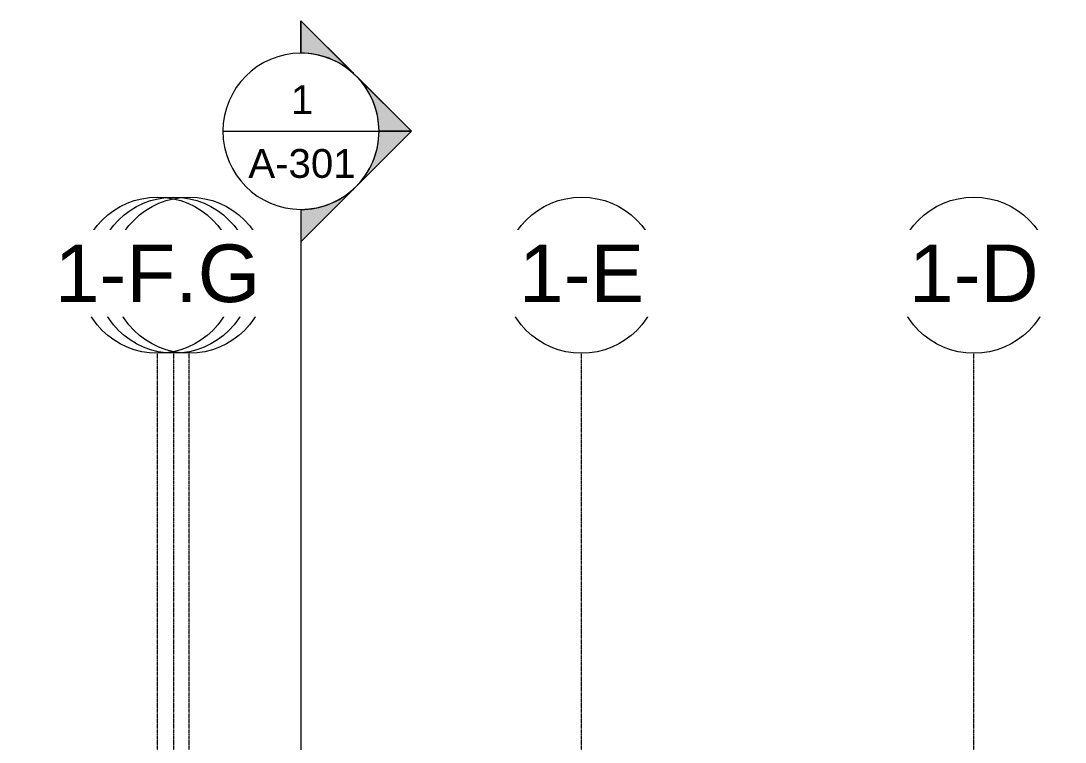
# Model space of a CAD drawing. Header units: inches. Extents: x -23034 to -8448, y -290 to 853.
# Drawn here: x -13764 to -13122, y 410 to 853 of the extents above; entities that cross this region are included whole.
import ezdxf

# ---------------------------------------------------------------- set-up
doc = ezdxf.new("R2010")
doc.units = ezdxf.units.IN
doc.header["$MEASUREMENT"] = 0
doc.linetypes.add('Grid Line 1_2_', pattern=[0.875, 0.5, -0.125, 0.125, -0.125])
for name, color, linetype, lineweight in [('G-ANNO-SYMB', 111, 'Continuous', 9), ('S-GRID', 1, 'Continuous', 9), ('S-GRID-IDEN', 1, 'Continuous', 9)]:
    doc.layers.add(name, color=color, linetype=linetype, lineweight=lineweight)
doc.styles.add('Arial', font='arial.ttf', dxfattribs={"height": 35.407186})
doc.styles.add('Arial_1', font='arial.ttf', dxfattribs={"height": 17.703593})

# ---------------------------------------------------------------- blocks, each defined once
blk = doc.blocks.new('Grid - Grid Head - Circle-14747-Section 5')
at = {"layer": 'S-GRID-IDEN'}
blk.add_circle((21143.8, 696.66), 48, dxfattribs=at)
blk = doc.blocks.new('Section - Section Head - Filled-1526-Section 5')
at = {"layer": 'G-ANNO-SYMB'}
h = blk.add_hatch(color=256, dxfattribs=at)
edge = h.paths.add_edge_path(flags=0)
edge.add_arc((22059.83, 593.16), 48.06, 47.9216, 90)
edge.add_line((22059.83, 641.22), (22059.83, 661.04))
edge.add_line((22059.83, 661.04), (22092.04, 628.83))
h = blk.add_hatch(color=256, dxfattribs=at)
edge = h.paths.add_edge_path(flags=0)
edge.add_line((22093.77, 627.1), (22127.72, 593.16))
edge.add_line((22127.72, 593.16), (22107.83, 593.16))
edge.add_arc((22059.83, 593.16), 48, 360, 405)
h = blk.add_hatch(color=256, dxfattribs=at)
edge = h.paths.add_edge_path(flags=0)
edge.add_arc((22059.83, 593.16), 48, 315, 360)
edge.add_line((22107.83, 593.16), (22127.72, 593.16))
edge.add_line((22127.72, 593.16), (22093.77, 559.22))
h = blk.add_hatch(color=256, dxfattribs=at)
edge = h.paths.add_edge_path(flags=0)
edge.add_line((22092.04, 557.48), (22059.83, 525.27))
edge.add_line((22059.83, 525.27), (22059.83, 545.09))
edge.add_arc((22059.83, 593.16), 48.06, 270, 312.0784)
for p, q in [((22127.72, 593.16), (22059.83, 661.04)), ((22059.83, 641.16), (22059.83, 661.04)), ((22092.04, 628.83), (22059.83, 661.04)), ((22059.83, 661.04), (22059.83, 641.22)), ((22127.72, 593.16), (22093.77, 627.1)), ((22127.72, 593.16), (22059.83, 525.27)), ((22093.77, 559.22), (22127.72, 593.16)), ((22107.83, 593.16), (22127.72, 593.16)), ((22127.72, 593.16), (22107.83, 593.16)), ((22059.83, 525.27), (22092.04, 557.48)), ((22059.83, 545.16), (22059.83, 525.27)), ((22059.83, 545.09), (22059.83, 525.27))]:
    blk.add_line(p, q, dxfattribs=at)
for radius, start, end in [(48, 90, 270), (48.06, 47.9216, 90), (48, 270, 90), (48, 360, 45), (48, 315, 360), (48.06, 270, 312.0784)]:
    blk.add_arc((22059.83, 593.16), radius, start, end, dxfattribs=at)

msp = doc.modelspace()

# ---------------------------------------------------------------- linework, layer by layer
at = {"layer": 'G-ANNO-SYMB'}
for p, q in [((-13639.83632, 785.15708), (-13543.83632, 785.15708)), ((-13591.83632, 737.15708), (-13591.83632, -79.66081))]:
    msp.add_line(p, q, dxfattribs=at)
at = {"layer": 'S-GRID', "linetype": 'Grid Line 1_2_'}
for p, q in [((-13680.05612, -132), (-13680.05612, 648.65882)), ((-13670.05612, -132), (-13670.05612, 648.65882)), ((-13660.55612, -132), (-13660.55612, 648.65882)), ((-13419.30612, -132), (-13419.30612, 648.65882)), ((-13419.30612, -132), (-13419.30612, 648.65882)), ((-13178.05612, -132), (-13178.05612, 648.65882)), ((-13178.05612, -132), (-13178.05612, 648.65882))]:
    msp.add_line(p, q, dxfattribs=at)

# ---------------------------------------------------------------- block references
at = {"layer": 'S-GRID-IDEN'}
for p in [(-34804.35893, 0), (-34563.10893, 0), (-34321.85893, 0)]:
    msp.add_blockref('Grid - Grid Head - Circle-14747-Section 5', p, dxfattribs=at)

# ---------------------------------------------------------------- texts
at = {"layer": 'G-ANNO-SYMB', "attachment_point": 2, "line_spacing_factor": 0.938532, "style": 'Arial_1'}
for s, insert, char_height, width in [('1', (-13591.22158, 813.49532), 17.70359, 16.416), ('A-301', (-13591.22158, 774.22284), 17.703593, 78.624)]:
    msp.add_mtext(s, dxfattribs=dict(at, insert=insert, char_height=char_height, width=width))

# ---------------------------------------------------------------- next in the draw order: texts
at = {"layer": 'S-GRID-IDEN', "char_height": 35.407186, "width": 85.104, "attachment_point": 2, "line_spacing_factor": 0.938532, "style": 'Arial', "bg_fill": 3, "box_fill_scale": 1.25, "bg_fill_color": 0, "bg_fill_transparency": 0}
for s, insert in [('3-8', (-13660.56535, 715.53256)), ('3-7', (-13419.31535, 715.53256)), ('3-6', (-13178.06535, 715.53256))]:
    msp.add_mtext(s, dxfattribs=dict(at, insert=insert))

# ---------------------------------------------------------------- next in the draw order: block references
at = {"layer": 'G-ANNO-SYMB'}
msp.add_blockref('Section - Section Head - Filled-1526-Section 5', (-35651.66941, 192), dxfattribs=at)
at = {"layer": 'S-GRID-IDEN'}
for p in [(-34813.85893, 0), (-34563.10893, 0), (-34321.85893, 0)]:
    msp.add_blockref('Grid - Grid Head - Circle-14747-Section 5', p, dxfattribs=at)

# ---------------------------------------------------------------- next in the draw order: texts
at = {"layer": 'S-GRID-IDEN', "char_height": 35.407186, "attachment_point": 2, "line_spacing_factor": 0.938532, "style": 'Arial', "bg_fill": 3, "box_fill_scale": 1.25, "bg_fill_color": 0, "bg_fill_transparency": 0}
for s, insert, width in [('1-F', (-13670.06535, 715.53256), 88.128), ('1-E', (-13419.31535, 715.53256), 91.584), ('1-D', (-13178.06535, 715.53256), 94.608)]:
    msp.add_mtext(s, dxfattribs=dict(at, insert=insert, width=width))

# ---------------------------------------------------------------- next in the draw order: block references
at = {"layer": 'S-GRID-IDEN'}
msp.add_blockref('Grid - Grid Head - Circle-14747-Section 5', (-34823.85893, 0), dxfattribs=at)

# ---------------------------------------------------------------- next in the draw order: texts
at = {"layer": 'S-GRID-IDEN', "insert": (-13680.06535, 715.53256), "char_height": 35.407186, "width": 150.336, "attachment_point": 2, "line_spacing_factor": 0.938532, "style": 'Arial', "bg_fill": 3, "box_fill_scale": 1.25, "bg_fill_color": 0, "bg_fill_transparency": 0}
msp.add_mtext('1-F.G', dxfattribs=at)

doc.saveas('drawing.dxf')
